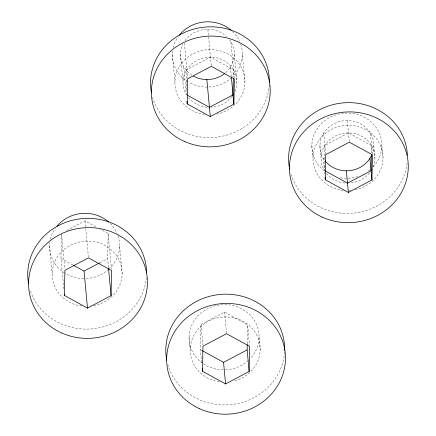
<?xml version="1.0" encoding="UTF-8"?>
<svg xmlns="http://www.w3.org/2000/svg" width="436" height="436" viewBox="0 0 436 436"><rect width="100%" height="100%" fill="white"/><g stroke="black" fill="none" stroke-linecap="round" stroke-linejoin="round"><path stroke-width="0.33" stroke-dasharray="2.18 1.64" d="M63.781 288.703L60.975 258.412L61.449 234.644M108.46 267.399L107.648 258.646L108.15 233.522L100.454 229.298M234.917 91.331A26.967 25.108 -5.3 0 0 208.321 57.149A26.967 25.108 -5.3 0 0 186.352 94.65L186.39 92.612M186.445 89.898L186.853 69.526L210.441 57.083L233.527 69.76L233.374 77.232M201.661 362.49L200.473 349.667L200.969 324.542L224.556 312.1L247.643 324.782L249.523 345.029M247.267 343.791L247.643 324.782M371.445 153.058L371.592 145.591L348.506 132.909L324.918 145.357L324.417 170.481A26.967 25.108 -5.3 0 1 346.74 132.958A26.967 25.108 -5.3 0 1 372.709 167.773M66.779 230.486L85.058 220.845L96.901 227.347M99.98 262.69L107.648 258.646M60.975 258.412L72.812 264.914M200.473 349.667L201.655 350.321M381.865 145.869L383.01 158.214M373.805 145.831L374.955 158.17M370.447 133.247L372.328 153.526A26.967 25.108 -5.3 0 0 343.137 120.859A26.967 25.108 -5.3 0 0 324.766 160.35M347.361 120.57L349.301 141.504M323.774 133.013L325.714 153.952M323.272 158.137L324.357 169.827M324.542 171.8L324.787 174.444M319.915 145.559L321.06 157.897M311.854 145.515L312.999 157.859M242.367 54.614L244.945 82.382M234.312 54.571L236.884 82.344M259.066 337.399L260.21 349.743M230.949 41.992L234.263 77.695M230.448 67.117L231.331 76.6M207.863 29.316L211.237 65.678M224.556 312.1L226.497 333.022M184.401 43.109L187.649 78.12M183.774 66.882L186.352 94.65M180.417 54.304L182.989 82.072M200.969 324.542L202.849 344.794M172.356 54.26L174.934 82.028M189.055 337.044L190.2 349.389M119.568 246.144L122.14 273.912M108.15 233.522L111.458 269.203M85.058 220.845L88.432 257.196M61.596 234.633L64.784 268.968M49.557 245.79L52.129 273.557M269.241 84.824A59.449 55.35 -5.3 0 1 235.364 131.95A59.449 55.35 -5.3 0 1 175.13 127.514L172.176 125.426A59.449 55.35 -5.3 0 1 152.584 97.37M231.865 96.541A26.967 25.108 -5.3 0 1 211.356 107.278M206.882 107.201A26.967 25.108 -5.3 0 1 187.84 96.863M407.11 162.966A59.449 55.35 -5.3 0 1 313.195 203.345L310.241 201.252A59.449 55.35 -5.3 0 1 290.496 172.64M369.515 172.912A26.967 25.108 -5.3 0 1 350.708 183M344.952 183.033A26.967 25.108 -5.3 0 1 326.324 173.223M343.443 190.45A35.033 32.618 -5.3 0 1 318.013 141.569A35.033 32.618 -5.3 0 1 376.551 138.79A35.033 32.618 -5.3 0 1 355.171 189.889M350.62 190.548A35.033 32.618 -5.3 0 1 348.653 190.657M229.461 39.785A26.967 25.108 -5.3 0 1 225.123 73.112M191.851 75.172A26.967 25.108 -5.3 0 1 182.951 44.091M185.033 40.646A26.967 25.108 -5.3 0 1 226.769 36.766M324.215 170.858A35.033 32.618 -5.3 0 1 320.465 124.576A35.033 32.618 -5.3 0 1 370.219 121.094A35.033 32.618 -5.3 0 1 372.622 167.473M370.202 169.735A35.033 32.618 -5.3 0 1 368.18 171.315M357.798 176.558A35.033 32.618 -5.3 0 1 339.066 177.605M240.776 44.276A35.033 32.618 -5.3 0 1 232.644 76.703M231.658 77.641A35.033 32.618 -5.3 0 1 189.295 82.611M188.112 81.93A35.033 32.618 -5.3 0 1 172.596 50.985M173.196 47.726A35.033 32.618 -5.3 0 1 178.117 36.853M232.573 31.485A35.033 32.618 -5.3 0 1 239.549 41.197M204.724 114.543A35.033 32.618 -5.3 0 1 180.172 65.389A35.033 32.618 -5.3 0 1 238.612 63.127A35.033 32.618 -5.3 0 1 217.101 114.063M284.506 352.184A59.449 55.35 -5.3 0 1 250.629 399.305A59.449 55.35 -5.3 0 1 190.396 394.874L187.442 392.782A59.449 55.35 -5.3 0 1 167.691 364.169M146.354 277.514A59.449 55.35 -5.3 0 1 111.998 323.73A59.449 55.35 -5.3 0 1 52.331 319.043L49.372 316.956A59.449 55.35 -5.3 0 1 29.948 289.455M81.924 306.072A35.033 32.618 -5.3 0 1 57.607 256.57A35.033 32.618 -5.3 0 1 116.303 255.322A35.033 32.618 -5.3 0 1 93.015 305.838M117.971 235.811A35.033 32.618 -5.3 0 1 109.354 268.707M108.853 269.17A35.033 32.618 -5.3 0 1 85.865 278.566M83.908 278.604A35.033 32.618 -5.3 0 1 65.307 273.465M64.724 273.105A35.033 32.618 -5.3 0 1 49.797 242.514M50.396 239.255A35.033 32.618 -5.3 0 1 55.318 228.382M110.254 223.483A35.033 32.618 -5.3 0 1 117.017 233.336M219.341 381.811A35.033 32.618 -5.3 0 1 195.442 332.744A35.033 32.618 -5.3 0 1 253.501 330.003A35.033 32.618 -5.3 0 1 233.636 381.135M202.511 363.21A35.033 32.618 -5.3 0 1 196.903 316.956A35.033 32.618 -5.3 0 1 246.705 312.056A35.033 32.618 -5.3 0 1 250.297 358.512M248.351 360.425A35.033 32.618 -5.3 0 1 224.055 369.859M223.406 369.859A35.033 32.618 -5.3 0 1 203.072 363.602"/><path stroke-width="0.65" d="M64.408 295.439L64.91 270.315L88.497 257.867L111.583 270.549L111.082 295.673L87.494 308.116L64.408 295.439L64.283 294.093M187.208 103.904L187.709 78.785L211.297 66.337L234.383 79.02L233.881 104.144L210.299 116.586L187.208 103.904L186.962 101.261M202.473 371.265L202.974 346.14L226.562 333.698L249.648 346.375L249.147 371.499L225.559 383.947L202.473 371.265L202.222 368.567M232.268 95.996A26.967 25.108 -5.3 0 0 233.026 94.885L233.347 78.589M249.147 371.499L247.147 349.901L247.256 344.473M325.278 179.736L325.779 154.611L349.361 142.169L372.453 154.845L371.952 179.97L348.364 192.418L325.278 179.736L325.033 177.092M371.418 154.42L371.091 170.716L347.503 183.158L325.011 170.803M233.026 94.885L209.438 107.332L187.535 95.299M73.406 265.241L84.061 271.094L99.392 263.001M202.25 350.642L223.559 362.349L247.147 349.901M369.946 158.372L371.952 179.97M346.358 170.819L348.364 192.418M231.391 77.276L233.881 104.144M206.86 79.559L210.299 116.586M223.559 362.349L225.559 383.947M108.52 268.069L111.082 295.673M84.061 271.094L87.494 308.116M151.488 92.857A59.449 55.35 -5.3 0 1 205.138 27.065A59.449 55.35 -5.3 0 1 269.339 82.508M289.248 166.977A59.449 55.35 -5.3 0 1 342.582 102.951A59.449 55.35 -5.3 0 1 407.382 155.434M289.673 169.255A59.449 55.35 -5.3 0 1 289.45 168.116M224.638 73.51A26.967 25.108 -5.3 0 1 193.453 76.126M371.837 154.818A26.967 25.108 -5.3 0 1 350.233 170.574A26.967 25.108 -5.3 0 1 325.174 160.879M179.338 35.223A35.033 32.618 -5.3 0 1 231.069 30.133M166.754 360.218A59.449 55.35 -5.3 0 1 220.709 294.398A59.449 55.35 -5.3 0 1 284.594 350.446M28.58 283.82A59.449 55.35 -5.3 0 1 82.023 218.627A59.449 55.35 -5.3 0 1 146.55 272.876M56.963 226.219A35.033 32.618 -5.3 0 1 108.782 222.104M184.504 141.449A59.449 55.35 -5.3 0 0 270.086 87.129A59.449 55.35 -5.3 0 0 177.801 45.813A59.449 55.35 -5.3 0 0 184.504 141.449M322.575 217.275A59.449 55.35 -5.3 0 0 408.151 162.955A59.449 55.35 -5.3 0 0 315.866 121.644A59.449 55.35 -5.3 0 0 322.575 217.275M199.77 408.805A59.449 55.35 -5.3 0 0 285.351 354.484A59.449 55.35 -5.3 0 0 193.066 313.173A59.449 55.35 -5.3 0 0 199.77 408.805M61.705 332.979A59.449 55.35 -5.3 0 0 147.281 278.659A59.449 55.35 -5.3 0 0 54.996 237.342A59.449 55.35 -5.3 0 0 61.705 332.979"/></g></svg>
